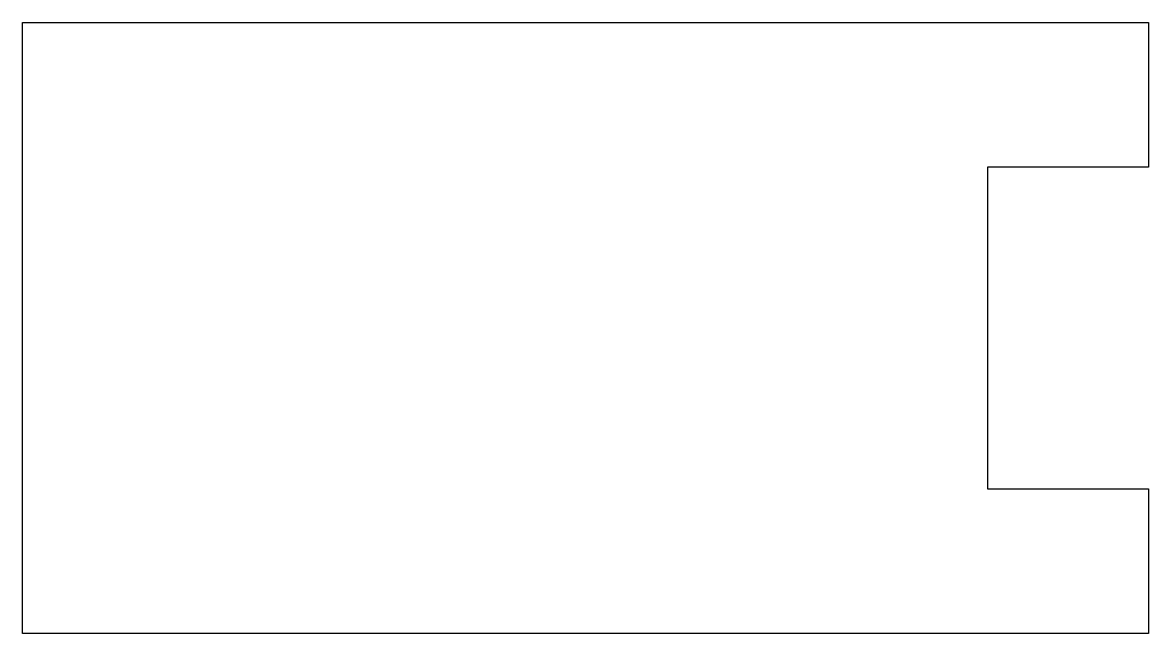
# Model space of a CAD drawing. Header units: millimetres. Extents: x -350 to 0, y -95 to 95.
import ezdxf

# ---------------------------------------------------------------- set-up
doc = ezdxf.new("R2010")
doc.units = ezdxf.units.MM
doc.layers.get('0').update_dxf_attribs({"linetype": 'CONTINUOUS'})

msp = doc.modelspace()

# ---------------------------------------------------------------- linework, layer by layer
msp.add_lwpolyline([(0, 95), (0, 50), (-50, 50), (-50, -50), (0, -50), (0, -95), (-350, -95), (-350, 95)], close=True)

doc.saveas('drawing.dxf')
